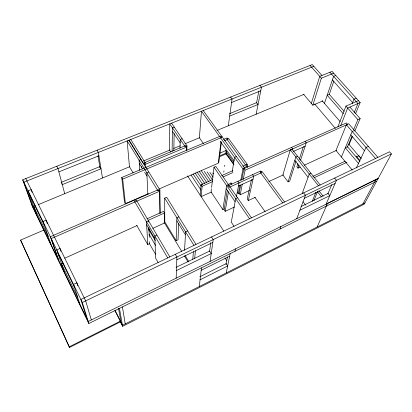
<?xml version="1.0" encoding="UTF-8"?>
<svg xmlns="http://www.w3.org/2000/svg" width="412" height="412" viewBox="0 0 412 412"><rect width="100%" height="100%" fill="white"/><g stroke="black" fill="none" stroke-linecap="round" stroke-linejoin="round"><path stroke-width="0.62" d="M172.098 151.456L172.448 127.849L174.271 127.117M173.818 150.74L174.147 133.498M178.659 223.263L178.051 239.815L176.176 240.696L176.892 217.814L178.896 216.897M179.993 148.268L180.291 139.467L182.125 138.715M176.166 278.141L176.908 257.016L175.296 254.307M186.415 150.905L186.605 147.079L185.596 145.585L144.082 162.869L145.05 164.429L145.148 166.355M186.796 150.416L187.017 145.946L171.588 123.152M184.545 250.347L185.621 231.905L187.64 230.962M192.754 259.369L193.413 251.737M200.165 195.139L201.113 184.731L212.87 179.514M194.706 258.422L195.412 250.774M201.113 184.731L202.138 186.27L201.159 196.648L211.613 191.93M199.279 286.541L201.478 267.831M211.129 191.333L211.433 188.794M211.583 187.527L214.003 167.226L215.852 166.417L251.469 217.855M221.038 141.295L218.221 163.245L159.47 188.825M218.782 162.488L221.388 142.403M209.579 251.392L210.784 242.606M228.305 125.773L232.059 98.988L230.596 97.067M210.105 261.409L213.225 239.563L211.557 236.957M226.337 150.895L226.018 153.13L219.514 155.937M223.773 172.18L223.953 170.908M224.602 166.453L224.787 165.181M226.265 155.01L226.446 153.738L219.452 156.761M224.174 208.977L222.856 209.59L226.646 185.549L228.516 184.705M227.3 190.179L224.138 209.785L225.184 211.341L234.5 206.989M225.184 211.341L228.408 191.786M232.208 171.732L234.598 157.338L236.4 156.555M236.478 196.483L239.042 182.882L237.915 181.28M239.372 193.037L238.234 193.563L239.805 185.359M240.773 180.312L242.951 168.961L201.453 111.219L199.398 137.773L203.374 143.484M256.552 102.979L258.87 91.037M240.737 185.05L239.145 193.254L240.191 194.752L249.538 190.447M241.715 180.003L243.919 168.642L346.404 122.956L347.61 124.347L245.042 170.202L243.178 179.642M226.008 264.36L227.476 256.867M240.191 194.752L242.308 184.051M256.135 114.222L261.466 87.241L259.962 85.377M246.86 166.139L247.236 164.254L228.397 138.334L226.718 139.045L245.526 165.016M247.195 167.349L247.442 166.103L246.381 164.635M226.25 272.924L230.148 253.658M234.964 251.279L235.479 248.9M251.444 179.673L247.21 199.042L248.271 200.562L255.244 197.307M248.271 200.562L253.679 176.248L252.535 174.673M290.099 150.478L282.869 174.976L288.076 181.872L289.693 181.115L296.053 161.087M292.355 150.112L292.721 148.887L291.557 147.408M311.333 103.433L319.738 76.4L332.062 71.374L360.17 102.562L355.571 113.655M288.076 181.872L295.878 157.008L297.593 156.23M303.515 94.199L312.821 105.194L321.334 78.208L333.668 73.156M297.85 163.698L296.877 166.716L297.969 168.122L300.271 167.061M299.22 159.475L303.325 146.806M297.969 168.122L298.952 165.114M300.533 160.294L306.255 142.835L305.081 141.378M280.083 228.979L280.907 226.507M324.445 103.381L333.591 76.4L335.78 75.499M329.198 94.698L333.926 80.901M302.176 193.558L309.221 174.049L310.952 173.241M296.738 218.7L305.447 195.237L303.654 192.883M337.861 126.958L345.936 106.095L358.455 100.657M340.636 125.871L347.64 108.032L360.17 102.562M312.306 201.272L315.839 192.352M352.142 103.824L354.011 99.138L356.22 98.18M313.985 200.459L317.554 191.528M377.871 157.369L348.691 123.76L346.394 124.785L336.001 150.493L352.219 170.017M354.119 112.862L357.956 103.53L329.878 72.265M341.394 156.982L352.193 131.49L354.5 130.444M353.645 129.62L357.889 119.645L360.15 118.635L349.886 107.048M347.301 147.264L352.018 136.243M327.844 193.877L331.866 184.504M352.584 136.254L349.057 144.473L347.98 144.967M354.856 130.97L360.15 118.635M326.016 204.264L336.465 180.327L334.637 178.056M317.137 227.027L327.555 203.322L378.19 178.37M356.349 167.926L366.016 147.465L368.333 146.384M362.869 203.94L376.007 179.447M86.855 318.677L80.86 299.498L389.51 151.796L391.4 153.928L364.244 204.167L122.616 326.325L119.98 321.175M364.934 202.895L122.441 325.341L115.041 310.885M200.072 279.799L227.656 265.982L226.152 263.628L199.753 276.807M120.495 321.097L120.613 321.767L69.515 347.44L69.247 346.822L120.495 321.097L114.943 310.251M201.185 270.303L229.633 256.202M378.056 178.612L88.22 321.499L31.765 204.635M321.947 75.499L312.26 64.56L22.691 179.823L32.733 207.277L88.843 323.508L376.63 181.254M176.429 270.56L211.227 253.56L209.631 251.032L176.027 267.383M299.874 210.254L329.78 195.643L328.04 193.424L301.033 206.561M88.843 323.508L82.307 302.48L391.4 153.928M176.81 259.823L212.813 242.457M304.298 198.342L335.085 183.489M312.883 176.367L345.189 161.159M356.797 156.756L358.955 155.741L361.288 158.481M314.006 177.804L346.919 162.271M136.727 225.39L147.743 244.522L149.664 243.631L149.566 241.731M156.926 235.031L154.85 235.988L155.576 258.133L158.11 262.537M237.564 197.775L235.685 198.646L231.276 222.161L234.067 226.327M268.815 181.558L283.42 174.832M304.308 165.202L336.573 150.328M148.742 230.19L149.911 229.654M152.837 228.32L164.532 222.974L164.496 212.999L163.502 211.366L147.136 218.726M238.44 186.07L252.963 179.462M63.036 263.139L61.486 263.84L77.641 297.212M148.114 220.389L164.496 212.999M64.746 258.195L137.119 225.544M227.877 184.597L231.364 183.021M293.478 151.415L305.163 146.167M221.692 175.6L232.862 170.64M242.853 166.201L247.236 164.254M202.138 186.27L212.592 181.615M223.047 176.959L232.924 172.566M243.961 167.653L247.442 166.103M242.951 168.961L244.764 168.153L203.198 110.519M176.176 240.696L164.769 221.841L164.697 198.126L166.675 197.25L195.999 244.398M129.059 140.147L159.897 189.927L157.925 190.787L127.148 140.909L129.476 166.798L133.122 172.844M58.066 259.081L50.352 236.725L158.46 189.623L159.48 191.271L51.242 238.558L58.911 260.827M125.392 203.667L122.694 179.102L221.522 137.531L220.477 136.078L121.741 177.49L124.501 202.117L125.392 203.667L148.305 193.686M69.515 347.44L20.6 240.103L43.651 230.179M219.962 153.109L225.833 150.586M312.821 105.194L322.792 100.961M223.484 139.405L227.002 137.922L228.006 139.308L224.488 140.796M148.789 171.995L146.842 172.819L147.867 194.382M220.343 137.5L222.12 136.753M187.017 145.946L185.179 146.713L169.775 123.878L169.543 150.169L170.8 152.09M145.05 164.429L186.605 147.079M35.19 205.835L33.702 206.448L48.137 236.267M38.172 204.702L129.78 166.675M143.433 161.004L170.141 149.922M173.699 148.444L180.229 145.73M184.978 143.762L199.815 137.598M217.026 130.455L304.051 94.327M141.033 159.48L139.102 160.278L139.756 170.362M229.664 116.091L258.061 104.463L256.619 102.634L229.438 113.722M61.12 182.398L99.761 166.633L100.992 168.786L62.289 184.638L61.702 183.515M58.87 171.871L98.901 155.798M231.565 102.511L260.765 90.784M313.82 66.322L23.845 182.192L32.862 206.906M332.391 79.943L352.626 102.603M310.066 65.436L321.334 78.208M345.936 106.095L357.889 119.645M344.128 111.322L329.306 94.379L327.195 95.27L343.268 113.707M346.394 124.785L375.538 158.481M322.132 100.693L340.183 121.664M350.772 134.848L364.46 150.756M314.67 104.004L335.368 128.364M348.918 144.308L360.572 158.028M356.153 155.999L359.903 160.428M359.897 161.38L347.522 146.749L345.292 147.779L358.476 163.425M320.17 184.978L291.995 149.098L290.285 149.865L318.43 185.812M318.94 190.838L323.157 196.246M294.848 160.289L308.063 177.253M317.333 191.611L321.545 197.029M303.072 201.731L305.668 205.171M284.553 202.024L262.017 171.428L260.224 172.242L282.725 202.895M243.919 168.642L245.042 170.202M220.286 141.409L234.052 160.644M225.534 150.601L233.743 162.091M225.781 152.8L233.965 164.28M225.642 153.269L233.815 164.743M254.812 197.194L265.081 211.66M230.797 182.877L231.858 184.401M237.173 192.033L238.234 193.563M214.003 167.226L249.569 218.762M226.147 188.727L235.103 201.756M212.643 172.896L213.365 173.946M209.893 172.401L213.133 177.15M207.102 171.897L212.515 179.864M204.27 171.377L210.645 180.791M201.411 170.856L208.508 181.383M172.396 131.294L180.173 142.866M199.223 171.392L206.695 182.516M211.052 191.966L222.856 209.59M197.003 171.938L204.846 183.659M195.041 172.932L202.745 184.488M193.084 173.998L201.154 186.152M191.091 175.074L200.932 189.963M187.548 175.929L223.824 231.158M224.967 257.871L226.667 260.528M130.748 139.472L145.534 163.245L143.597 164.053L128.843 140.234M164.697 198.126L193.964 245.377M176.8 220.847L185.446 234.855M139.318 163.61L142.655 169.033M144.658 172.288L146.996 176.089M185.297 255.764L188.856 261.651M164.048 222.171L181.816 251.578M184.447 255.934L188.063 261.924M169.832 256.923L136.429 200.284L134.4 201.164L167.73 257.927M121.741 177.49L122.694 179.102M146.646 224.756L154.948 238.929M148.459 228.979L155.267 240.613M149.082 234.315L155.551 245.418M97.083 150.215L98.355 152.414L102.48 178.005M149.396 243.641L155.509 254.225M56.774 166.257L57.984 168.549L64.715 193.686M25.781 178.592L85.665 300.868L91.33 319.964M22.691 179.823L82.307 302.48M29.221 194.073L44.022 224.55M57.737 252.798L74.366 287.04M20.6 240.103L69.247 346.822M36.874 215.213L28.052 190.849L31.163 189.587L32.115 192.28M51.047 244.543L42.946 221.496L46.129 220.142L47.375 223.788M64.133 271.637L56.758 249.909L60.003 248.467L60.95 251.361M79.943 304.37L73.511 284.383L76.833 282.828L77.77 285.866M118.502 308.197L121.123 322.756M119.449 308.377L122.616 326.325M97.999 155.849L99.962 167.864M122.431 306.904L125.222 323.935M141.455 166.417L141.527 167.679M147.743 244.522L146.481 221.733L148.536 220.806L148.598 222.073M148.881 227.779L149.35 237.291M159.897 189.927L160.263 213.344M159.48 191.271L159.851 213.38M260.549 171.052L228.016 185.755L229.134 187.372L261.697 172.613L260.549 171.052"/></g></svg>
